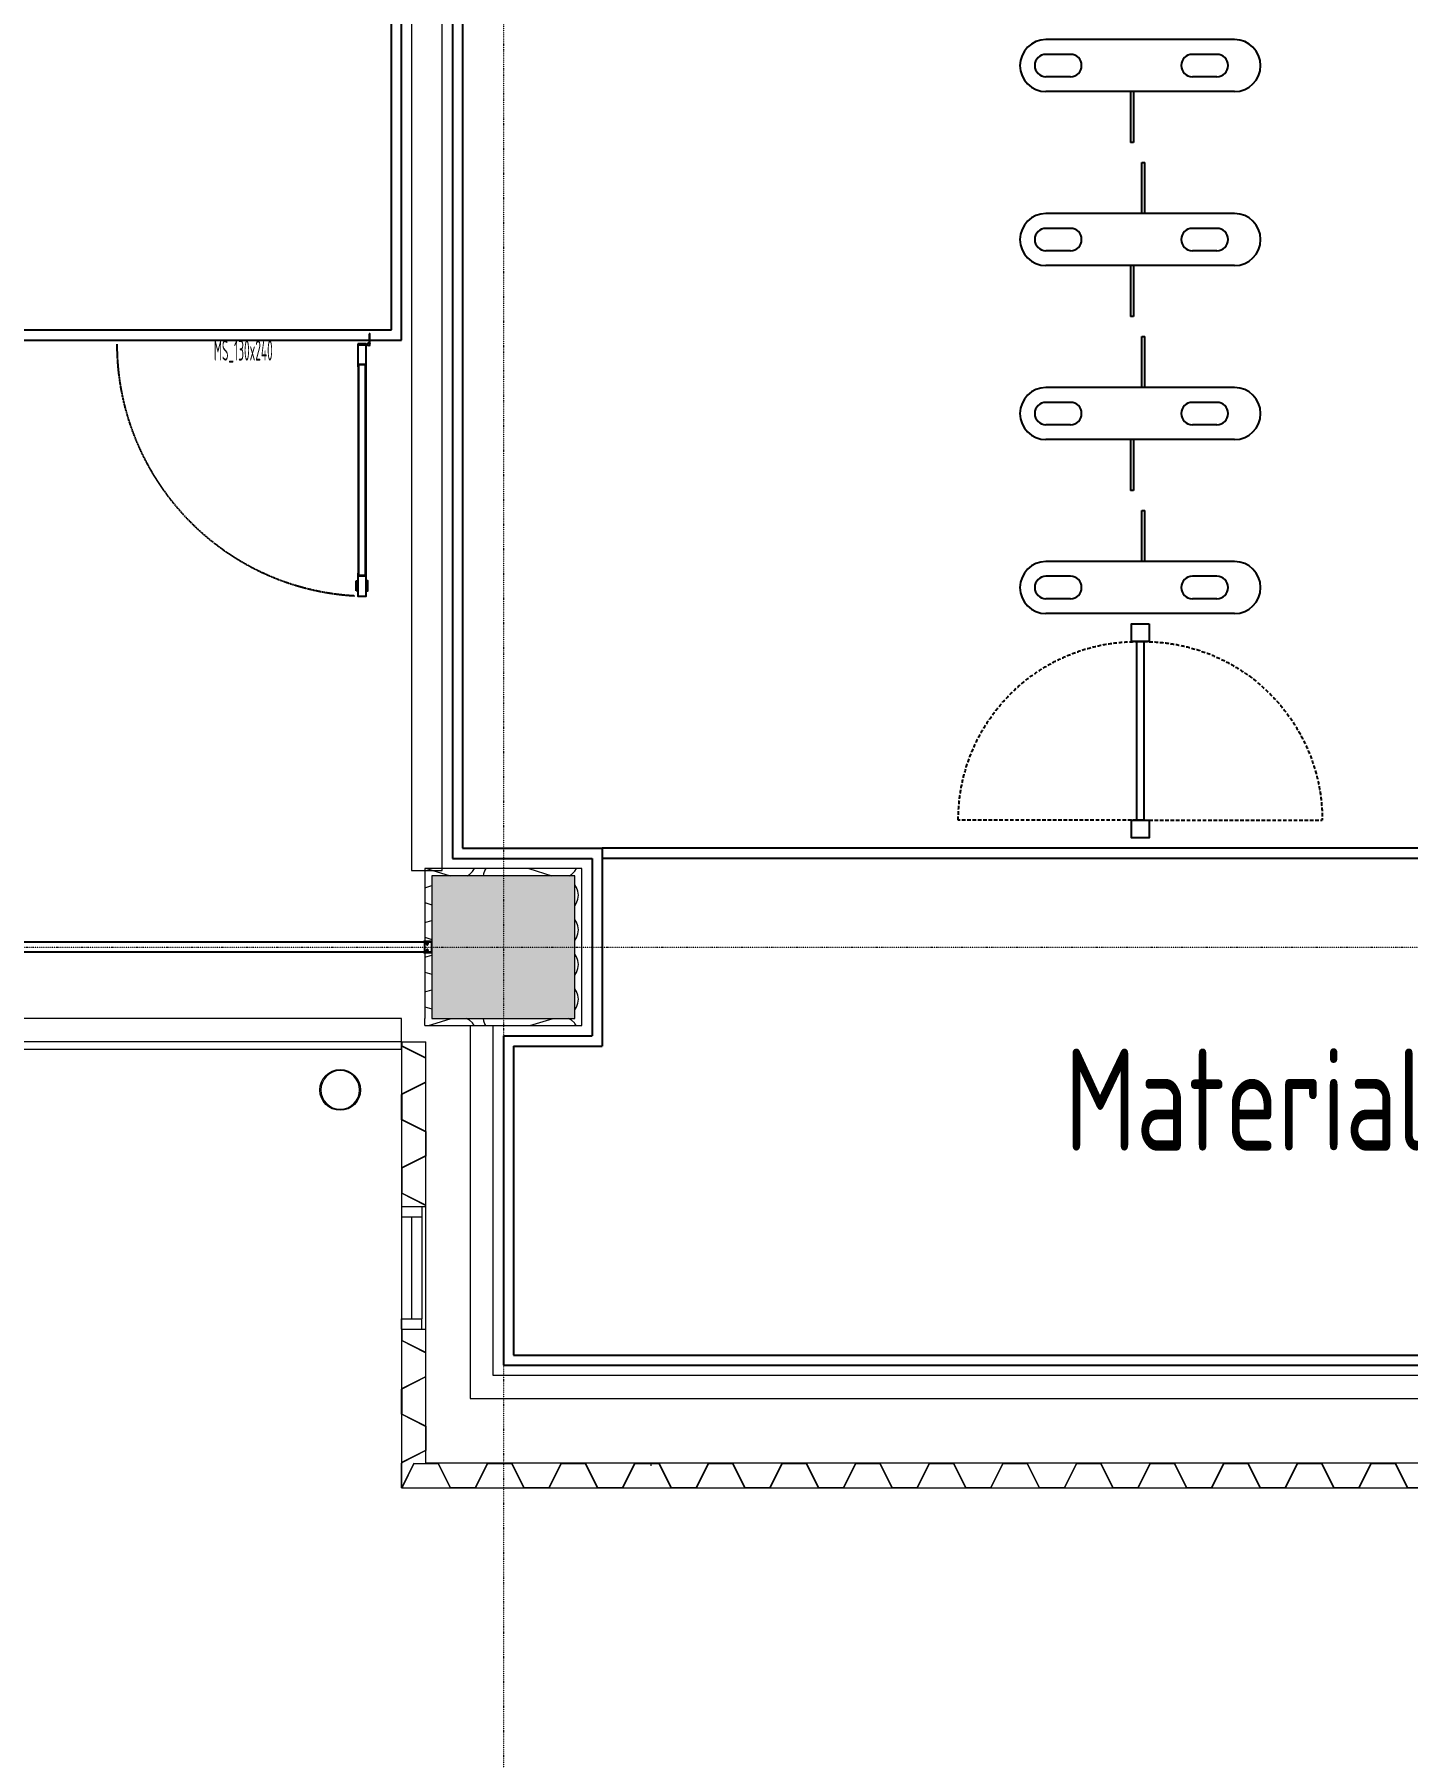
# Model space of a CAD drawing. Extents: x -32000 to 290600, y -29000 to 131250.
# Drawn here: x 241301 to 248034, y -3973 to 4474 of the extents above; entities that cross this region are included whole.
import ezdxf
from ezdxf.enums import TextEntityAlignment as Align

# ---------------------------------------------------------------- set-up
doc = ezdxf.new("R2010")
doc.units = 0
doc.header["$LTSCALE"] = 10
for name, pattern in [('H12PL3$0$JJP_三點線', [0.9, 0.3, -0.15, 0, -0.15, 0, -0.15, 0, -0.15]), ('H12PL3$0$JJP_虛線(退縮線、投影線、地下室範圍、非屬本工程、圖面分區)', [0.45, 0.3, -0.15]), ('XFDP30$0$18P3-XFDPB1-TG$0$14P5-XFDP10-TG$0$HIDDEN', [0.3, 0.2, -0.1]), ('XFDP30$0$HIDDEN', [0.3, 0.2, -0.1]), ('XFM7P30ICA$0$H12PL3$0$JJP_三點線', [0.9, 0.3, -0.15, 0, -0.15, 0, -0.15, 0, -0.15]), ('XFM7P30ICA$0$H12PL3$0$JJP_虛線(退縮線、投影線、地下室範圍、非屬本工程、圖面分區)', [0.45, 0.3, -0.15]), ('XFM7P30ICA$0$XFDP30$0$18P3-XFDPB1-TG$0$14P5-XFDP10-TG$0$HIDDEN', [0.3, 0.2, -0.1]), ('XFM7P30ICA$0$XFDP30$0$HIDDEN', [0.3, 0.2, -0.1])]:
    doc.linetypes.add(name, pattern=pattern)
for name, color, linetype in [('H12PL3$0$A-OBJE-MEP', 252, 'Continuous'), ('H12PL3$0$A-WALL-EX', 252, 'Continuous'), ('H12PL3$0$A-WALL-IN', 252, 'Continuous'), ('H12PL3$0$S-COL', 252, 'Continuous'), ('H12PL3$0$S-GRID', 252, 'Continuous'), ('H12PL3$0$Window', 252, 'Continuous'), ('XFDP30$0$A-CR-TXT', 2, 'Continuous'), ('XFDP30$0$A-Door (8K)', 2, 'Continuous'), ('XFDP30$0$A-EQ (50K)', 2, 'Continuous'), ('XFDP30$0$A-Partition-Col (50K)', 1, 'Continuous'), ('XFDP30$0$A-W-P1S (50K)', 2, 'Continuous'), ('XFDP30$0$A-W-P1S (8K)', 2, 'Continuous'), ('XFDP30$0$A-W-P2D (50K)', 2, 'Continuous'), ('XFDP30$0$A-W-R1 (Rockwool) (50K)', 2, 'Continuous'), ('XFM7P30ICA$0$H12PL3$0$A-OBJE-MEP', 252, 'Continuous'), ('XFM7P30ICA$0$H12PL3$0$A-WALL-EX', 252, 'Continuous'), ('XFM7P30ICA$0$H12PL3$0$A-WALL-IN', 252, 'Continuous'), ('XFM7P30ICA$0$H12PL3$0$Hattch', 252, 'Continuous'), ('XFM7P30ICA$0$H12PL3$0$S-COL', 252, 'Continuous'), ('XFM7P30ICA$0$H12PL3$0$S-GRID', 252, 'Continuous'), ('XFM7P30ICA$0$H12PL3$0$Window', 252, 'Continuous'), ('XFM7P30ICA$0$XFDP30$0$A-CR-TXT', 2, 'Continuous'), ('XFM7P30ICA$0$XFDP30$0$A-EQ', 2, 'Continuous'), ('XFM7P30ICA$0$XFDP30$0$A-Partition-Col (50K)', 1, 'Continuous'), ('XFM7P30ICA$0$XFDP30$0$A-W-P1S (50K)', 2, 'Continuous'), ('XFM7P30ICA$0$XFDP30$0$A-W-P1S (8K)', 2, 'Continuous'), ('XFM7P30ICA$0$XFDP30$0$A-W-P2D (50K)', 2, 'Continuous'), ('XFM7P30ICA$0$XFDP30$0$A-W-R1 (Rockwool) (50K)', 2, 'Continuous')]:
    doc.layers.add(name, color=color, linetype=linetype)
doc.styles.add('XFDP30$0$AA-TXT', font='isocp.shx', dxfattribs={"width": 0.8, "bigfont": 'china.shx'})
doc.styles.add('XFM7P30ICA$0$XFDP30$0$AA-TXT', font='isocp.shx', dxfattribs={"width": 0.8, "bigfont": 'china.shx'})

# ---------------------------------------------------------------- blocks, each defined once
blk = doc.blocks.new('XFDP30$0$A$C189771DD')
at = {"linetype": 'XFDP30$0$18P3-XFDPB1-TG$0$14P5-XFDP10-TG$0$HIDDEN'}
for p, q in [((110, 104), (110, 204)), ((110, 100), (110, 0))]:
    blk.add_line(p, q, dxfattribs=at)
for points in [[(0, 97), (10, 97), (10, 107), (0, 107)], [(110, 97), (120, 97), (120, 107), (110, 107)], [(10, 104), (10, 100), (110, 100), (110, 104)]]:
    blk.add_lwpolyline(points, close=True)
for centre, start, end in [((110, 104), 89.99838, 180.00162), ((110, 100), 179.99838, 270.00162)]:
    blk.add_arc(centre, 100, start, end, dxfattribs=at)
blk = doc.blocks.new('XFDP30$0$TP1-50-Partition_Col-side')
blk.add_lwpolyline([(-2.53, -4), (-2.53, -3.88), (-2.58, -3.88), (-2.53, -3), (-2.53, -0.3), (-2.38, -0.15), (-0.65, -0.15), (-0.5, -0.25), (-0.05, -0.25), (0, -0.22), (0.05, -0.25), (0.5, -0.25), (0.65, -0.15), (2.37, -0.15), (2.52, -0.3), (2.52, -3), (2.57, -3.88), (2.52, -3.88), (2.52, -4), (2.67, -4), (2.67, 0), (-2.68, 0), (-2.68, -4)], close=True)
for points in [[(-1.6, -2.06), (-2.32, -2.06, 0.414213), (-2.44, -2.18), (-2.44, -3.64), (-2.5, -3.64), (-2.5, -2.18, -0.414213), (-2.32, -2), (-1.6, -2), (-1.6, -2.06)], [(1.6, -2.06), (2.32, -2.06, -0.414213), (2.44, -2.18), (2.44, -3.64), (2.5, -3.64), (2.5, -2.18, 0.414213), (2.32, -2), (1.6, -2), (1.6, -2.06)]]:
    blk.add_lwpolyline(points, format="xyb")
blk.add_lwpolyline([(2.24, -3.56), (-2.24, -3.56, -0.414214), (-2.31, -3.49), (-2.31, -2.59, -0.414214), (-2.24, -2.52), (-1.28, -2.52, 0.414214), (-1.1, -2.34), (-1.1, -2.24, 0.414214), (-1.28, -2.06), (-1.89, -2.06), (-1.89, -2.14), (-1.28, -2.14, -0.414214), (-1.18, -2.24), (-1.18, -2.34, -0.414214), (-1.28, -2.44), (-2.24, -2.44, 0.414214), (-2.39, -2.59), (-2.39, -3.49, 0.414214), (-2.24, -3.64), (2.24, -3.64, 0.414214), (2.39, -3.49), (2.39, -2.59, 0.414214), (2.24, -2.44), (1.28, -2.44, -0.414214), (1.18, -2.34), (1.18, -2.24, -0.414214), (1.28, -2.14), (1.89, -2.14), (1.89, -2.06), (1.28, -2.06, 0.414214), (1.1, -2.24), (1.1, -2.34, 0.414214), (1.28, -2.52), (2.24, -2.52, -0.414214), (2.31, -2.59), (2.31, -3.49, -0.414214)], format="xyb", close=True)
blk = doc.blocks.new('XFDP30$0$GAD2205')
blk.add_lwpolyline([(0, 0.9), (-0.3, 1.2), (-18.1, 1.2, -0.414214), (-18.4, 1.5), (-18.4, 3.1, -0.414214), (-18.1, 3.4), (-13.7, 3.4, 0.414214), (-13.4, 3.7), (-13.4, 4.1, 0.414214), (-13.7, 4.4), (-18.1, 4.4, -0.414214), (-18.4, 4.7), (-18.4, 11.8, -0.414214), (-18.2, 12), (-18.2, 12, 0.414214), (-18, 12.2), (-18, 13.7, 0.72636), (-18.5, 13.9), (-19.3, 12.8, 0.158507), (-19.4, 12.6), (-19.4, 0.3, 0.414214), (-19.1, 0), (19.1, 0, 0.414214), (19.4, 0.3), (19.4, 12.6, 0.158507), (19.3, 12.8), (18.5, 13.9, 0.72636), (18, 13.7), (18, 12.2, 0.414214), (18.2, 12, -0.414214), (18.4, 11.8), (18.4, 4.7, -0.414214), (18.1, 4.4), (13.7, 4.4, 0.414214), (13.4, 4.1), (13.4, 3.7, 0.414214), (13.7, 3.4), (18.1, 3.4, -0.414214), (18.4, 3.1), (18.4, 1.5, -0.414214), (18.1, 1.2), (0.3, 1.2)], format="xyb", close=True)
blk = doc.blocks.new('XFDP30$0$Door-S130a')
for p, q in [((8.79, 120.44), (8.79, 125.34)), ((8.79, 125.34), (9.59, 125.34)), ((9.59, 120.44), (8.79, 120.44)), ((9.59, 125.34), (9.59, 120.44))]:
    blk.add_line(p, q)
at = {"ltscale": 5}
for points in [[(8.79, 117.84), (8.79, 127.94), (4.79, 127.94), (4.79, 117.84)], [(5.05, 117.5), (5.05, 14.78), (4.99, 14.78), (4.99, 117.5)], [(8.59, 14.78), (8.53, 14.78), (8.53, 117.5), (8.59, 117.5)], [(8.79, 4.34), (8.79, 14.44), (4.79, 14.44), (4.79, 4.34)]]:
    blk.add_lwpolyline(points, close=True, dxfattribs=at)
blk.add_lwpolyline([(4.79, 120.44), (4.79, 125.34), (3.99, 125.34), (3.99, 120.44)], close=True)
blk.add_lwpolyline([(4.85, 117.91), (4.85, 116.68, 0.158507), (4.85, 116.66), (4.93, 116.55, 0.72636), (4.99, 116.57), (4.99, 116.72, 0.414214), (4.97, 116.74, -0.414214), (4.95, 116.76), (4.95, 117.47, -0.414214), (4.98, 117.5), (5.42, 117.5, 0.414214), (5.45, 117.53), (5.45, 117.57, 0.414214), (5.42, 117.6), (4.98, 117.6, -0.414214), (4.95, 117.63), (4.95, 117.79, -0.414214), (4.98, 117.82), (6.76, 117.82), (6.79, 117.85), (6.82, 117.82), (8.6, 117.82, -0.414214), (8.63, 117.79), (8.63, 117.63, -0.414214), (8.6, 117.6), (8.16, 117.6, 0.414214), (8.13, 117.57), (8.13, 117.53, 0.414214), (8.16, 117.5), (8.6, 117.5, -0.414214), (8.63, 117.47), (8.63, 116.76, -0.414214), (8.61, 116.74), (8.61, 116.74, 0.414214), (8.59, 116.72), (8.59, 116.57, 0.72636), (8.64, 116.55), (8.72, 116.66, 0.158507), (8.73, 116.68), (8.73, 117.91, 0.414214), (8.7, 117.94), (4.88, 117.94, 0.414214)], format="xyb", close=True, dxfattribs=at)
at = {"ltscale": 500}
for points in [[(3.25, -0.65), (3.25, 3.85), (3, 3.85), (3, -0.65)], [(8.49, 4.84), (3.99, 4.84), (3.99, 4.59), (8.49, 4.59)]]:
    blk.add_lwpolyline(points, close=True, dxfattribs=at)
at = {"linetype": 'XFDP30$0$HIDDEN', "ltscale": 0.1}
blk.add_arc((3.45, 4.39), 123.55, 0, 86.75942, dxfattribs=at)
at = {"ltscale": 500, "extrusion": (0, 0, -1)}
blk.add_ellipse((3.45, 4.39), major_axis=(-0.495, 0.495), ratio=1, start_param=5.497787, end_param=11.780972, dxfattribs=at)
at = {"ltscale": 5, "xscale": 0.1000000000058208, "yscale": 0.1000000000058208, "zscale": 0.1000000000058208}
blk.add_blockref('XFDP30$0$GAD2205', (6.79, 14.34), dxfattribs=at)
at = {"color": 9, "style": 'XFDP30$0$AA-TXT', "width": 0.45}
blk.add_attdef('130X240', text='', height=10, dxfattribs=at).set_placement((65, 10), align=Align.MIDDLE_CENTER)
blk = doc.blocks.new('XFDP30')
at = {"layer": 'XFDP30$0$A-EQ (50K)'}
for p, q in [((247185.8, 4448.6), (246260.8, 4448.6)), ((246380.8, 4376.1), (246260.8, 4376.1)), ((247098.6, 4376.1), (246978.6, 4376.1)), ((246380.8, 4266.1), (246260.8, 4266.1)), ((247098.6, 4266.1), (246978.6, 4266.1)), ((247185.8, 4193.6), (246260.8, 4193.6)), ((246675.8, 4193.6), (246675.8, 3943.6)), ((246690.8, 4193.6), (246690.8, 3943.6)), ((246690.8, 3943.6), (246675.8, 3943.6)), ((246730.8, 3595.8), (246730.8, 3845.8)), ((246730.8, 3845.8), (246745.8, 3845.8)), ((246745.8, 3595.8), (246745.8, 3845.8)), ((247185.8, 3595.8), (246260.8, 3595.8)), ((246380.8, 3523.3), (246260.8, 3523.3)), ((247098.6, 3523.3), (246978.6, 3523.3)), ((246380.8, 3413.3), (246260.8, 3413.3)), ((247098.6, 3413.3), (246978.6, 3413.3)), ((247185.8, 3340.8), (246260.8, 3340.8)), ((246675.8, 3340.8), (246675.8, 3090.8)), ((246690.8, 3340.8), (246690.8, 3090.8)), ((246690.8, 3090.8), (246675.8, 3090.8)), ((246730.8, 2742.9), (246730.8, 2992.9)), ((246730.8, 2992.9), (246745.8, 2992.9)), ((246745.8, 2742.9), (246745.8, 2992.9)), ((247185.8, 2742.9), (246260.8, 2742.9)), ((246380.8, 2670.4), (246260.8, 2670.4)), ((247098.6, 2670.4), (246978.6, 2670.4)), ((246380.8, 2560.4), (246260.8, 2560.4)), ((247098.6, 2560.4), (246978.6, 2560.4)), ((247185.8, 2487.9), (246260.8, 2487.9)), ((246675.8, 2487.9), (246675.8, 2237.9)), ((246690.8, 2487.9), (246690.8, 2237.9)), ((246690.8, 2237.9), (246675.8, 2237.9)), ((246730.8, 1890), (246730.8, 2140)), ((246730.8, 2140), (246745.8, 2140)), ((246745.8, 1890), (246745.8, 2140)), ((247185.8, 1890), (246260.8, 1890)), ((246380.8, 1817.5), (246260.8, 1817.5)), ((247098.6, 1817.5), (246978.6, 1817.5)), ((246380.8, 1707.5), (246260.8, 1707.5)), ((247098.6, 1707.5), (246978.6, 1707.5)), ((247185.8, 1635), (246260.8, 1635))]:
    blk.add_line(p, q, dxfattribs=at)
for centre, radius, start, end in [((246260.8, 4321.1), 127.5, 90, 270), ((247185.8, 4321.1), 127.5, 270, 90), ((246260.8, 4321.1), 55, 90, 270), ((246380.8, 4321.1), 55, 270, 90), ((246978.6, 4321.1), 55, 90, 270), ((247098.6, 4321.1), 55, 270, 90), ((246260.8, 3468.3), 127.5, 90, 270), ((247185.8, 3468.3), 127.5, 270, 90), ((246260.8, 3468.3), 55, 90, 270), ((246380.8, 3468.3), 55, 270, 90), ((246978.6, 3468.3), 55, 90, 270), ((247098.6, 3468.3), 55, 270, 90), ((246260.8, 2615.4), 127.5, 90, 270), ((247185.8, 2615.4), 127.5, 270, 90), ((246260.8, 2615.4), 55, 90, 270), ((246380.8, 2615.4), 55, 270, 90), ((246978.6, 2615.4), 55, 90, 270), ((247098.6, 2615.4), 55, 270, 90), ((246260.8, 1762.5), 127.5, 90, 270), ((247185.8, 1762.5), 127.5, 270, 90), ((246260.8, 1762.5), 55, 90, 270), ((246380.8, 1762.5), 55, 270, 90), ((246978.6, 1762.5), 55, 90, 270), ((247098.6, 1762.5), 55, 270, 90)]:
    blk.add_arc(centre, radius, start, end, dxfattribs=at)
at = {"layer": 'XFDP30$0$A-W-P1S (50K)'}
for p, q in [((243350, 10425), (243350, 435)), ((243400, 10425), (243400, 485)), ((243350, 435), (244035, 435)), ((243400, 485), (244085, 485)), ((244035, 435), (244035, -435)), ((244085, 485), (244085, -485)), ((243600, -435), (244035, -435)), ((243600, -435), (243600, -2050)), ((243650, -485), (244085, -485)), ((243650, -485), (243650, -2000)), ((243650, -2000), (259175, -2000)), ((243600, -2050), (259225, -2050))]:
    blk.add_line(p, q, dxfattribs=at)
at = {"layer": 'XFDP30$0$A-W-P1S (8K)'}
for p, q in [((243051, 3025), (243051, 11855)), ((243101, 2975, 0), (243101, 11855)), ((216600, 3025, 0), (243051, 3025, 0)), ((216600, 2975, 0), (243101, 2975, 0))]:
    blk.add_line(p, q, dxfattribs=at)
at = {"layer": 'XFDP30$0$A-W-P2D (50K)'}
for p, q in [((249575, 485), (244085, 485)), ((249575, 435), (244085, 435))]:
    blk.add_line(p, q, dxfattribs=at)
at = {"layer": 'XFDP30$0$A-W-R1 (Rockwool) (50K)'}
for p, q in [((243250, 25, 0), (235550, 25, 0)), ((243250, -25, 0), (235550, -25, 0))]:
    blk.add_line(p, q, dxfattribs=at)
at = {"layer": 'XFDP30$0$A-Door (8K)'}
ref = blk.add_blockref('XFDP30$0$Door-S130a', (242975, 3000, 0), dxfattribs=dict(at, xscale=10, yscale=10, zscale=10, rotation=180))
ref.add_attrib('130X240', 'MS_130x240', dxfattribs={"layer": '0', "color": 9, "height": 100, "style": 'XFDP30$0$AA-TXT', "width": 0.45}).set_placement((242325, 2925, 0), align=Align.MIDDLE_CENTER)
at = {"layer": 'XFDP30$0$A-EQ (50K)', "linetype": 'XFDP30$0$HIDDEN', "ltscale": 0.1, "xscale": -8.750000000000004, "yscale": 8.750000000000004, "zscale": 8.75, "rotation": 90}
blk.add_blockref('XFDP30$0$A$C189771DD', (247615.8, 1585), dxfattribs=at)
at = {"layer": 'XFDP30$0$A-Partition-Col (50K)', "xscale": 10, "yscale": 10, "zscale": 10, "rotation": 270}
blk.add_blockref('XFDP30$0$TP1-50-Partition_Col-side', (243250, 0), dxfattribs=at)
at = {"layer": 'XFDP30$0$A-CR-TXT', "style": 'XFDP30$0$AA-TXT', "width": 0.8}
blk.add_text('Material Storage Room', height=500, dxfattribs=at).set_placement((248902.5, -822.1), align=Align.MIDDLE)
blk = doc.blocks.new('H12PL3')
at = {"layer": 'H12PL3$0$A-OBJE-MEP', "lineweight": 0, "flags": 128}
blk.add_lwpolyline([(242895, -700, 1), (242705, -700, 1)], format="xyb", close=True, dxfattribs=at)
at = {"layer": 'H12PL3$0$A-OBJE-MEP', "lineweight": 0}
blk.add_circle((242800, -700), 100, dxfattribs=at)
at = {"layer": 'H12PL3$0$A-WALL-EX', "lineweight": 0}
for p, q in [((243100, -465), (185050, -465)), ((243100, -1272), (243220, -1272)), ((243100, -1872), (243220, -1872))]:
    blk.add_line(p, q, dxfattribs=at)
at = {"layer": 'H12PL3$0$A-WALL-EX', "linetype": 'H12PL3$0$JJP_虛線(退縮線、投影線、地下室範圍、非屬本工程、圖面分區)', "lineweight": 0}
for p, q in [((243100, -465), (243100, -2530)), ((243100, -2530), (243100, -2650)), ((243100, -2650), (243220, -2650)), ((243220, -2650), (263780, -2650))]:
    blk.add_line(p, q, dxfattribs=at)
at = {"layer": 'H12PL3$0$A-WALL-EX', "lineweight": 0, "flags": 128}
for points in [[(243100, -350), (185050, -350)], [(243100, -465), (243100, -350)], [(185050, -500), (243100, -500)], [(185050, -500), (243100, -500)], [(185050, -500), (243100, -500)], [(185050, -500), (243100, -500)], [(185050, -500), (243100, -500)], [(185050, -500), (243100, -500)], [(243100, -500), (243100, -465)], [(243100, -465), (243220, -465)], [(243100, -465), (243100, -1272)], [(243220, -1272), (243220, -465)], [(243100, -1872), (243100, -2530)], [(243220, -2530), (243220, -1872)], [(243100, -2650), (243100, -2530)], [(263780, -2530), (243220, -2530)], [(243100, -2650), (263780, -2650)]]:
    blk.add_lwpolyline(points, dxfattribs=at)
at = {"layer": 'H12PL3$0$A-WALL-EX', "linetype": 'H12PL3$0$JJP_虛線(退縮線、投影線、地下室範圍、非屬本工程、圖面分區)', "lineweight": 0, "flags": 128}
for points in [[(243099.97, -465), (243100, -465)], [(243099.97, -465), (243099.97, -2650)], [(243100, -465), (243220, -465)], [(243100, -465), (243220, -465)], [(243100, -465), (243100, -2530)], [(243220, -2530), (243220, -465)], [(243220, -2530), (243220, -465)], [(243100, -2650), (243100, -2530)], [(263780, -2530), (243220, -2530)], [(263780, -2530), (243220, -2530)], [(243099.97, -2650.03), (243099.97, -2650)], [(243099.97, -2650.03), (263900, -2650.03)], [(243100, -2650), (263780, -2650)]]:
    blk.add_lwpolyline(points, dxfattribs=at)
at = {"layer": 'H12PL3$0$A-WALL-IN', "lineweight": 0}
for p, q in [((244325, -2530), (244212, -2530)), ((244325, -2542.33), (244325, -2530)), ((247488, -2530), (247375, -2530)), ((244212, -2650), (244325, -2650)), ((247375, -2650), (247488, -2650))]:
    blk.add_line(p, q, dxfattribs=at)
at = {"layer": 'H12PL3$0$A-WALL-IN', "lineweight": 0, "flags": 128}
for points in [[(243150, 10144), (243150, 375)], [(243300, 375), (243300, 10144)], [(243150, 375), (243300, 375)], [(243215, 385), (243215, 350)], [(243950, 385), (243215, 385)], [(243215, 350), (243215, -350)], [(243985, 385), (243950, 385)], [(243985, -350), (243985, 385)], [(243215, -385), (243215, -350)], [(243215, -385), (243985, -385)], [(243437.5, -385), (243437.5, -2212.5)], [(243437.5, -385), (243550, -385)], [(243550, -2100), (243550, -385)], [(243985, -385), (243985, -350)], [(263350, -2100), (243550, -2100)], [(243437.5, -2212.5), (243550, -2212.5)], [(243550, -2212.5), (263462.5, -2212.5)]]:
    blk.add_lwpolyline(points, dxfattribs=at)
at = {"layer": 'H12PL3$0$S-COL', "lineweight": 0, "flags": 128}
blk.add_lwpolyline([(243250, -350), (243950, -350), (243950, 350), (243250, 350)], close=True, dxfattribs=at)
at = {"layer": 'H12PL3$0$S-GRID', "linetype": 'H12PL3$0$JJP_三點線', "lineweight": 0}
for p, q in [((243600, 128250), (243600, -28000)), ((-29000, 0), (289600, 0))]:
    blk.add_line(p, q, dxfattribs=at)
at = {"layer": 'H12PL3$0$Window', "lineweight": 0}
for p, q in [((243100, -1272), (243200, -1272)), ((243100, -1272), (243100, -1322)), ((243100, -1322), (243100, -1822)), ((243100, -1322), (243200, -1322)), ((243200, -1272), (243200, -1322)), ((243200, -1322), (243200, -1822)), ((243100, -1822), (243200, -1822)), ((243100, -1872), (243100, -1822)), ((243200, -1872), (243200, -1822)), ((243100, -1872), (243200, -1872))]:
    blk.add_line(p, q, dxfattribs=at)
at = {"layer": 'H12PL3$0$Window', "linetype": 'H12PL3$0$JJP_虛線(退縮線、投影線、地下室範圍、非屬本工程、圖面分區)', "lineweight": 0}
blk.add_line((243150, -1322), (243150, -1822), dxfattribs=at)
blk.add_blockref('XFDP30', (0, 0))
blk = doc.blocks.new('XFM7P30ICA$0$XFDP30$0$A$C189771DD')
at = {"linetype": 'XFM7P30ICA$0$XFDP30$0$18P3-XFDPB1-TG$0$14P5-XFDP10-TG$0$HIDDEN'}
for p, q in [((110, 104), (110, 204)), ((110, 100), (110, 0))]:
    blk.add_line(p, q, dxfattribs=at)
for points in [[(0, 97), (10, 97), (10, 107), (0, 107)], [(110, 97), (120, 97), (120, 107), (110, 107)], [(10, 104), (10, 100), (110, 100), (110, 104)]]:
    blk.add_lwpolyline(points, close=True)
for centre, start, end in [((110, 104), 89.99838, 180.00162), ((110, 100), 179.99838, 270.00162)]:
    blk.add_arc(centre, 100, start, end, dxfattribs=at)
blk = doc.blocks.new('XFM7P30ICA$0$XFDP30$0$TP1-50-Partition_Col-side')
blk.add_lwpolyline([(-2.53, -4), (-2.53, -3.88), (-2.58, -3.88), (-2.53, -3), (-2.53, -0.3), (-2.38, -0.15), (-0.65, -0.15), (-0.5, -0.25), (-0.05, -0.25), (0, -0.22), (0.05, -0.25), (0.5, -0.25), (0.65, -0.15), (2.37, -0.15), (2.52, -0.3), (2.52, -3), (2.57, -3.88), (2.52, -3.88), (2.52, -4), (2.67, -4), (2.67, 0), (-2.68, 0), (-2.68, -4)], close=True)
for points in [[(-1.6, -2.06), (-2.32, -2.06, 0.414213), (-2.44, -2.18), (-2.44, -3.64), (-2.5, -3.64), (-2.5, -2.18, -0.414213), (-2.32, -2), (-1.6, -2), (-1.6, -2.06)], [(1.6, -2.06), (2.32, -2.06, -0.414213), (2.44, -2.18), (2.44, -3.64), (2.5, -3.64), (2.5, -2.18, 0.414213), (2.32, -2), (1.6, -2), (1.6, -2.06)]]:
    blk.add_lwpolyline(points, format="xyb")
blk.add_lwpolyline([(2.24, -3.56), (-2.24, -3.56, -0.414214), (-2.31, -3.49), (-2.31, -2.59, -0.414214), (-2.24, -2.52), (-1.28, -2.52, 0.414214), (-1.1, -2.34), (-1.1, -2.24, 0.414214), (-1.28, -2.06), (-1.89, -2.06), (-1.89, -2.14), (-1.28, -2.14, -0.414214), (-1.18, -2.24), (-1.18, -2.34, -0.414214), (-1.28, -2.44), (-2.24, -2.44, 0.414214), (-2.39, -2.59), (-2.39, -3.49, 0.414214), (-2.24, -3.64), (2.24, -3.64, 0.414214), (2.39, -3.49), (2.39, -2.59, 0.414214), (2.24, -2.44), (1.28, -2.44, -0.414214), (1.18, -2.34), (1.18, -2.24, -0.414214), (1.28, -2.14), (1.89, -2.14), (1.89, -2.06), (1.28, -2.06, 0.414214), (1.1, -2.24), (1.1, -2.34, 0.414214), (1.28, -2.52), (2.24, -2.52, -0.414214), (2.31, -2.59), (2.31, -3.49, -0.414214)], format="xyb", close=True)
blk = doc.blocks.new('XFM7P30ICA$0$XFDP30')
at = {"layer": 'XFM7P30ICA$0$XFDP30$0$A-EQ'}
for p, q in [((247185.8, 4448.6), (246260.8, 4448.6)), ((246380.8, 4376.1), (246260.8, 4376.1)), ((247098.6, 4376.1), (246978.6, 4376.1)), ((246380.8, 4266.1), (246260.8, 4266.1)), ((247098.6, 4266.1), (246978.6, 4266.1)), ((247185.8, 4193.6), (246260.8, 4193.6)), ((246675.8, 4193.6), (246675.8, 3943.6)), ((246690.8, 4193.6), (246690.8, 3943.6)), ((246690.8, 3943.6), (246675.8, 3943.6)), ((246730.8, 3595.8), (246730.8, 3845.8)), ((246730.8, 3845.8), (246745.8, 3845.8)), ((246745.8, 3595.8), (246745.8, 3845.8)), ((247185.8, 3595.8), (246260.8, 3595.8)), ((246380.8, 3523.3), (246260.8, 3523.3)), ((247098.6, 3523.3), (246978.6, 3523.3)), ((246380.8, 3413.3), (246260.8, 3413.3)), ((247098.6, 3413.3), (246978.6, 3413.3)), ((247185.8, 3340.8), (246260.8, 3340.8)), ((246675.8, 3340.8), (246675.8, 3090.8)), ((246690.8, 3340.8), (246690.8, 3090.8)), ((246690.8, 3090.8), (246675.8, 3090.8)), ((246730.8, 2742.9), (246730.8, 2992.9)), ((246730.8, 2992.9), (246745.8, 2992.9)), ((246745.8, 2742.9), (246745.8, 2992.9)), ((247185.8, 2742.9), (246260.8, 2742.9)), ((246380.8, 2670.4), (246260.8, 2670.4)), ((247098.6, 2670.4), (246978.6, 2670.4)), ((246380.8, 2560.4), (246260.8, 2560.4)), ((247098.6, 2560.4), (246978.6, 2560.4)), ((247185.8, 2487.9), (246260.8, 2487.9)), ((246675.8, 2487.9), (246675.8, 2237.9)), ((246690.8, 2487.9), (246690.8, 2237.9)), ((246690.8, 2237.9), (246675.8, 2237.9)), ((246730.8, 1890), (246730.8, 2140)), ((246730.8, 2140), (246745.8, 2140)), ((246745.8, 1890), (246745.8, 2140)), ((247185.8, 1890), (246260.8, 1890)), ((246380.8, 1817.5), (246260.8, 1817.5)), ((247098.6, 1817.5), (246978.6, 1817.5)), ((246380.8, 1707.5), (246260.8, 1707.5)), ((247098.6, 1707.5), (246978.6, 1707.5)), ((247185.8, 1635), (246260.8, 1635))]:
    blk.add_line(p, q, dxfattribs=at)
for centre, radius, start, end in [((246260.8, 4321.1), 127.5, 90, 270), ((247185.8, 4321.1), 127.5, 270, 90), ((246260.8, 4321.1), 55, 90, 270), ((246380.8, 4321.1), 55, 270, 90), ((246978.6, 4321.1), 55, 90, 270), ((247098.6, 4321.1), 55, 270, 90), ((246260.8, 3468.3), 127.5, 90, 270), ((247185.8, 3468.3), 127.5, 270, 90), ((246260.8, 3468.3), 55, 90, 270), ((246380.8, 3468.3), 55, 270, 90), ((246978.6, 3468.3), 55, 90, 270), ((247098.6, 3468.3), 55, 270, 90), ((246260.8, 2615.4), 127.5, 90, 270), ((247185.8, 2615.4), 127.5, 270, 90), ((246260.8, 2615.4), 55, 90, 270), ((246380.8, 2615.4), 55, 270, 90), ((246978.6, 2615.4), 55, 90, 270), ((247098.6, 2615.4), 55, 270, 90), ((246260.8, 1762.5), 127.5, 90, 270), ((247185.8, 1762.5), 127.5, 270, 90), ((246260.8, 1762.5), 55, 90, 270), ((246380.8, 1762.5), 55, 270, 90), ((246978.6, 1762.5), 55, 90, 270), ((247098.6, 1762.5), 55, 270, 90)]:
    blk.add_arc(centre, radius, start, end, dxfattribs=at)
at = {"layer": 'XFM7P30ICA$0$XFDP30$0$A-W-P1S (50K)'}
for p, q in [((243350, 11855), (243350, 435)), ((243400, 11855), (243400, 485)), ((243350, 435), (244035, 435)), ((243400, 485), (244085, 485)), ((244035, 435), (244035, -435)), ((244085, 485), (244085, -485)), ((243600, -435), (244035, -435)), ((243600, -435), (243600, -2050)), ((243650, -485), (244085, -485)), ((243650, -485), (243650, -2000)), ((243650, -2000), (259175, -2000)), ((243600, -2050), (259225, -2050))]:
    blk.add_line(p, q, dxfattribs=at)
at = {"layer": 'XFM7P30ICA$0$XFDP30$0$A-W-P1S (8K)'}
for p, q in [((243051, 3025), (243051, 11855)), ((243101, 2975, 0), (243101, 11855)), ((216600, 3025, 0), (243051, 3025, 0)), ((216600, 2975, 0), (243101, 2975, 0))]:
    blk.add_line(p, q, dxfattribs=at)
at = {"layer": 'XFM7P30ICA$0$XFDP30$0$A-W-P2D (50K)'}
for p, q in [((249575, 485), (244085, 485)), ((249575, 435), (244085, 435))]:
    blk.add_line(p, q, dxfattribs=at)
at = {"layer": 'XFM7P30ICA$0$XFDP30$0$A-W-R1 (Rockwool) (50K)'}
for p, q in [((243250, 25, 0), (235550, 25, 0)), ((243250, -25, 0), (235550, -25, 0))]:
    blk.add_line(p, q, dxfattribs=at)
at = {"layer": 'XFM7P30ICA$0$XFDP30$0$A-EQ', "linetype": 'XFM7P30ICA$0$XFDP30$0$HIDDEN', "ltscale": 0.1, "xscale": -8.75, "yscale": 8.75, "zscale": 8.75, "rotation": 90}
blk.add_blockref('XFM7P30ICA$0$XFDP30$0$A$C189771DD', (247615.8, 1585), dxfattribs=at)
at = {"layer": 'XFM7P30ICA$0$XFDP30$0$A-Partition-Col (50K)', "xscale": 10, "yscale": 10, "zscale": 10, "rotation": 270}
blk.add_blockref('XFM7P30ICA$0$XFDP30$0$TP1-50-Partition_Col-side', (243250, 0, 0), dxfattribs=at)
at = {"layer": 'XFM7P30ICA$0$XFDP30$0$A-CR-TXT', "style": 'XFM7P30ICA$0$XFDP30$0$AA-TXT', "width": 0.8}
blk.add_text('Material Storage Room', height=500, dxfattribs=at).set_placement((248902.5, -822.1), align=Align.MIDDLE)
blk = doc.blocks.new('XFM7P30ICA$0$H12PL3')
at = {"layer": 'XFM7P30ICA$0$H12PL3$0$Hattch', "linetype": 'Continuous', "lineweight": 0}
blk.add_hatch(color=256, dxfattribs=at).paths.add_polyline_path([(243250, -350), (243950, -350), (243950, 350), (243250, 350)])
at = {"layer": 'XFM7P30ICA$0$H12PL3$0$A-OBJE-MEP', "lineweight": 0, "flags": 128}
blk.add_lwpolyline([(242895, -700, 1), (242705, -700, 1)], format="xyb", close=True, dxfattribs=at)
at = {"layer": 'XFM7P30ICA$0$H12PL3$0$A-OBJE-MEP', "lineweight": 0}
blk.add_circle((242800, -700), 100, dxfattribs=at)
at = {"layer": 'XFM7P30ICA$0$H12PL3$0$A-WALL-EX', "lineweight": 0}
for p, q in [((243100, -465), (185050, -465)), ((243100, -1272), (243220, -1272)), ((243100, -1872), (243220, -1872))]:
    blk.add_line(p, q, dxfattribs=at)
at = {"layer": 'XFM7P30ICA$0$H12PL3$0$A-WALL-EX', "linetype": 'XFM7P30ICA$0$H12PL3$0$JJP_虛線(退縮線、投影線、地下室範圍、非屬本工程、圖面分區)', "lineweight": 0}
for p, q in [((243100, -465), (243100, -2530)), ((243100, -2530), (243100, -2650)), ((243100, -2650), (243220, -2650)), ((243220, -2650), (263780, -2650))]:
    blk.add_line(p, q, dxfattribs=at)
at = {"layer": 'XFM7P30ICA$0$H12PL3$0$A-WALL-EX', "lineweight": 0, "flags": 128}
for points in [[(243100, -350), (185050, -350)], [(243100, -465), (243100, -350)], [(185050, -500), (243100, -500)], [(243100, -500), (243100, -465)], [(243100, -465), (243220, -465)], [(243100, -465), (243100, -1272)], [(243220, -1272), (243220, -465)], [(243100, -1872), (243100, -2530)], [(243220, -2530), (243220, -1872)], [(243100, -2650), (243100, -2530)], [(263780, -2530), (243220, -2530)], [(243100, -2650), (263780, -2650)]]:
    blk.add_lwpolyline(points, dxfattribs=at)
at = {"layer": 'XFM7P30ICA$0$H12PL3$0$A-WALL-EX', "linetype": 'XFM7P30ICA$0$H12PL3$0$JJP_虛線(退縮線、投影線、地下室範圍、非屬本工程、圖面分區)', "lineweight": 0, "flags": 128}
for points in [[(243099.97, -465), (243100, -465)], [(243099.97, -465), (243099.97, -2650)], [(243100, -465), (243220, -465)], [(243100, -465), (243220, -465)], [(243100, -465), (243100, -2530)], [(243220, -2530), (243220, -465)], [(243220, -2530), (243220, -465)], [(243100, -2650), (243100, -2530)], [(263780, -2530), (243220, -2530)], [(263780, -2530), (243220, -2530)], [(243099.97, -2650.03), (243099.97, -2650)], [(243099.97, -2650.03), (263900, -2650.03)], [(243100, -2650), (263780, -2650)]]:
    blk.add_lwpolyline(points, dxfattribs=at)
at = {"layer": 'XFM7P30ICA$0$H12PL3$0$A-WALL-IN', "lineweight": 0}
for p, q in [((244325, -2530), (244212, -2530)), ((244325, -2542.33), (244325, -2530)), ((247488, -2530), (247375, -2530)), ((244212, -2650), (244325, -2650)), ((247375, -2650), (247488, -2650))]:
    blk.add_line(p, q, dxfattribs=at)
at = {"layer": 'XFM7P30ICA$0$H12PL3$0$A-WALL-IN', "lineweight": 0, "flags": 128}
for points in [[(243150, 12575), (243150, 375)], [(243300, 375), (243300, 12575)], [(243150, 375), (243300, 375)], [(243215, 385), (243215, 350)], [(243950, 385), (243215, 385)], [(243215, 350), (243215, -350)], [(243985, 385), (243950, 385)], [(243985, -350), (243985, 385)], [(243215, -385), (243215, -350)], [(243215, -385), (243985, -385)], [(243437.5, -385), (243437.5, -2212.5)], [(243437.5, -385), (243550, -385)], [(243550, -2100), (243550, -385)], [(243985, -385), (243985, -350)], [(263350, -2100), (243550, -2100)], [(243437.5, -2212.5), (243550, -2212.5)], [(243550, -2212.5), (263462.5, -2212.5)]]:
    blk.add_lwpolyline(points, dxfattribs=at)
at = {"layer": 'XFM7P30ICA$0$H12PL3$0$Hattch', "lineweight": 0}
for p, q in [((243224.62, 385), (243250, 377.2)), ((243250, 377.2), (243338.56, 350)), ((243422.48, 350), (243433.82, 356.49)), ((243433.82, 356.49), (243448.15, 369.92)), ((243448.15, 369.92), (243458.11, 385)), ((243502.29, 359.5), (243501.17, 350)), ((243509.03, 377.94), (243502.29, 359.5)), ((243513.69, 385), (243509.03, 377.94)), ((243724.62, 385), (243838.56, 350)), ((243922.48, 350), (243933.82, 356.49)), ((243933.82, 356.49), (243948.15, 369.92)), ((243948.15, 369.92), (243950, 372.72)), ((243950, 372.72), (243958.11, 385)), ((243215, 290.52), (243250, 301.28)), ((243958.97, 292.18), (243950, 305.76)), ((243965.71, 273.74), (243958.97, 292.18)), ((243968, 254.24), (243965.71, 273.74)), ((243965.71, 234.74), (243968, 254.24)), ((243215, 217.96), (243250, 207.2)), ((243950, 202.72), (243958.97, 216.3)), ((243958.97, 216.3), (243965.71, 234.74)), ((243215, 120.52), (243250, 131.28)), ((243958.97, 122.18), (243950, 135.76)), ((243965.71, 103.74), (243958.97, 122.18)), ((243968, 84.24), (243965.71, 103.74)), ((243215, 47.96), (243250, 37.2)), ((243950, 32.72), (243958.97, 46.3)), ((243958.97, 46.3), (243965.71, 64.74)), ((243965.71, 64.74), (243968, 84.24)), ((243215, -49.48), (243250, -38.72)), ((243958.97, -47.82), (243950, -34.24)), ((243965.71, -66.26), (243958.97, -47.82)), ((243968, -85.76), (243965.71, -66.26)), ((243215, -122.04), (243250, -132.8)), ((243950, -137.28), (243958.97, -123.7)), ((243958.97, -123.7), (243965.71, -105.26)), ((243965.71, -105.26), (243968, -85.76)), ((243215, -219.48), (243250, -208.72)), ((243958.97, -217.82), (243950, -204.24)), ((243965.71, -236.26), (243958.97, -217.82)), ((243968, -255.76), (243965.71, -236.26)), ((243215, -292.04), (243250, -302.8)), ((243950, -307.28), (243958.97, -293.7)), ((243958.97, -293.7), (243965.71, -275.26)), ((243965.71, -275.26), (243968, -255.76)), ((243229.57, -385), (243250, -378.72)), ((243250, -378.72), (243343.51, -350)), ((243433.82, -358.01), (243419.82, -350)), ((243448.15, -371.44), (243433.82, -358.01)), ((243457.11, -385), (243448.15, -371.44)), ((243501, -350), (243502.29, -361.02)), ((243502.29, -361.02), (243509.03, -379.46)), ((243509.03, -379.46), (243512.69, -385)), ((243729.57, -385), (243843.51, -350)), ((243933.82, -358.01), (243919.82, -350)), ((243948.15, -371.44), (243933.82, -358.01)), ((243950, -374.24), (243948.15, -371.44)), ((243957.11, -385), (243950, -374.24)), ((243218.32, -543.95), (243100, -484.79)), ((243101.68, -465), (243101.68, -483.76)), ((243220, -542.92), (243101.68, -483.76)), ((243218.32, -543.95), (243218.32, -661.88)), ((243218.32, -661.88), (243100, -721.04)), ((243220, -662.92), (243101.68, -722.08)), ((243100, -845.83), (243100, -722.08)), ((243101.68, -723.11), (243101.68, -844.79)), ((243218.32, -904.99), (243100, -845.83)), ((243220, -903.95), (243101.68, -844.79)), ((243218.32, -904.99), (243218.32, -1022.92)), ((243220, -903.95), (243220, -1023.95)), ((243218.32, -1022.92), (243100, -1082.08)), ((243220, -1023.95), (243101.68, -1083.11)), ((243101.68, -1084.15), (243101.68, -1205.83)), ((243218.32, -1266.03), (243100, -1206.87)), ((243220, -1264.99), (243101.68, -1205.83)), ((243218.32, -1266.03), (243218.32, -1272)), ((243218.32, -1988.11), (243100, -1928.95)), ((243101.68, -1872), (243101.68, -1927.91)), ((243220, -1987.07), (243101.68, -1927.91)), ((243218.32, -1988.11), (243218.32, -2106.03)), ((243218.32, -2106.03), (243100, -2165.19)), ((243220, -2107.07), (243101.68, -2166.23)), ((243100, -2289.99), (243100, -2166.23)), ((243101.68, -2167.27), (243101.68, -2288.95)), ((243218.32, -2349.15), (243100, -2289.99)), ((243220, -2348.11), (243101.68, -2288.95)), ((243218.32, -2349.15), (243218.32, -2467.07)), ((243220, -2348.11), (243220, -2468.11)), ((243218.32, -2467.07), (243100, -2526.23)), ((243160.65, -2530), (243101.49, -2648.32)), ((243220, -2468.11), (243101.68, -2527.27)), ((243101.68, -2528.31), (243101.68, -2530)), ((243161.69, -2531.68), (243105.06, -2644.94)), ((243161.69, -2531.68), (243218.32, -2531.68)), ((243218.32, -2531.68), (243220, -2531.68)), ((243220, -2531.68), (243279.61, -2531.68)), ((243279.61, -2531.68), (243338.77, -2650)), ((243280.65, -2530), (243339.81, -2648.32)), ((243521.69, -2530), (243462.53, -2648.32)), ((243522.73, -2531.68), (243463.57, -2650)), ((243521.69, -2530), (243641.69, -2530)), ((243522.73, -2531.68), (243640.65, -2531.68)), ((243640.65, -2531.68), (243699.81, -2650)), ((243641.69, -2530), (243700.85, -2648.32)), ((243882.73, -2530), (243823.57, -2648.32)), ((243883.77, -2531.68), (243824.61, -2650)), ((243882.73, -2530), (244002.73, -2530)), ((243883.77, -2531.68), (244001.69, -2531.68)), ((244001.69, -2531.68), (244060.85, -2650)), ((244002.73, -2530), (244061.89, -2648.32)), ((244243.77, -2530), (244184.61, -2648.32)), ((244244.81, -2531.68), (244185.65, -2650)), ((244243.77, -2530), (244212, -2593.53)), ((244244.81, -2531.68), (244212, -2597.29)), ((244243.77, -2530), (244363.77, -2530)), ((244244.81, -2531.68), (244325, -2531.68)), ((244244.81, -2531.68), (244362.73, -2531.68)), ((244362.73, -2531.68), (244421.89, -2650)), ((244363.77, -2530), (244422.93, -2648.32)), ((244604.81, -2530), (244545.65, -2648.32)), ((244605.84, -2531.68), (244546.68, -2650)), ((244604.81, -2530), (244724.81, -2530)), ((244605.84, -2531.68), (244723.77, -2531.68)), ((244723.77, -2531.68), (244782.93, -2650)), ((244724.81, -2530), (244783.97, -2648.32)), ((244965.84, -2530), (244906.68, -2648.32)), ((244966.88, -2531.68), (244907.72, -2650)), ((244965.84, -2530), (245085.84, -2530)), ((244966.88, -2531.68), (245084.81, -2531.68)), ((245084.81, -2531.68), (245143.97, -2650)), ((245085.84, -2530), (245145, -2648.32)), ((245326.88, -2530), (245267.72, -2648.32)), ((245327.92, -2531.68), (245268.76, -2650)), ((245326.88, -2530), (245446.88, -2530)), ((245327.92, -2531.68), (245445.84, -2531.68)), ((245445.84, -2531.68), (245505, -2650)), ((245446.88, -2530), (245506.04, -2648.32)), ((245687.92, -2530), (245628.76, -2648.32)), ((245688.96, -2531.68), (245629.8, -2650)), ((245687.92, -2530), (245807.92, -2530)), ((245688.96, -2531.68), (245806.88, -2531.68)), ((245806.88, -2531.68), (245866.04, -2650)), ((245807.92, -2530), (245867.08, -2648.32)), ((246048.96, -2530), (245989.8, -2648.32)), ((246050, -2531.68), (245990.84, -2650)), ((246048.96, -2530), (246168.96, -2530)), ((246050, -2531.68), (246167.92, -2531.68)), ((246167.92, -2531.68), (246227.08, -2650)), ((246168.96, -2530), (246228.12, -2648.32)), ((246410, -2530), (246350.84, -2648.32)), ((246411.04, -2531.68), (246351.88, -2650)), ((246410, -2530), (246530, -2530)), ((246411.04, -2531.68), (246528.96, -2531.68)), ((246528.96, -2531.68), (246588.12, -2650)), ((246530, -2530), (246589.16, -2648.32)), ((246771.04, -2530), (246711.88, -2648.32)), ((246772.07, -2531.68), (246712.91, -2650)), ((246771.04, -2530), (246891.04, -2530)), ((246772.07, -2531.68), (246890, -2531.68)), ((246890, -2531.68), (246949.16, -2650)), ((246891.04, -2530), (246950.2, -2648.32)), ((247132.07, -2530), (247072.91, -2648.32)), ((247133.11, -2531.68), (247073.95, -2650)), ((247132.07, -2530), (247252.07, -2530)), ((247133.11, -2531.68), (247251.04, -2531.68)), ((247251.04, -2531.68), (247310.2, -2650)), ((247252.07, -2530), (247311.23, -2648.32)), ((247493.11, -2530), (247433.95, -2648.32)), ((247494.15, -2531.68), (247434.99, -2650)), ((247493.11, -2530), (247613.11, -2530)), ((247494.15, -2531.68), (247612.07, -2531.68)), ((247612.07, -2531.68), (247671.23, -2650)), ((247613.11, -2530), (247672.27, -2648.32)), ((247854.15, -2530), (247794.99, -2648.32)), ((247855.19, -2531.68), (247796.03, -2650)), ((247854.15, -2530), (247974.15, -2530)), ((247855.19, -2531.68), (247973.11, -2531.68)), ((247973.11, -2531.68), (248032.27, -2650)), ((247974.15, -2530), (248033.31, -2648.32)), ((247488, -2540.22), (247433.95, -2648.32)), ((247488, -2543.98), (247434.99, -2650)), ((243100, -2648.32), (243101.49, -2648.32)), ((243105.06, -2644.94), (243102.53, -2650)), ((243463.57, -2650), (243339.81, -2650)), ((243340.85, -2648.32), (243462.53, -2648.32)), ((243824.61, -2650), (243700.85, -2650)), ((243701.89, -2648.32), (243823.57, -2648.32)), ((244185.65, -2650), (244061.89, -2650)), ((244062.93, -2648.32), (244184.61, -2648.32)), ((244546.68, -2650), (244422.93, -2650)), ((244423.97, -2648.32), (244545.65, -2648.32)), ((244907.72, -2650), (244783.97, -2650)), ((244785, -2648.32), (244906.68, -2648.32)), ((245268.76, -2650), (245145, -2650)), ((245146.04, -2648.32), (245267.72, -2648.32)), ((245629.8, -2650), (245506.04, -2650)), ((245507.08, -2648.32), (245628.76, -2648.32)), ((245990.84, -2650), (245867.08, -2650)), ((245868.12, -2648.32), (245989.8, -2648.32)), ((246351.88, -2650), (246228.12, -2650)), ((246229.16, -2648.32), (246350.84, -2648.32)), ((246712.91, -2650), (246589.16, -2650)), ((246590.2, -2648.32), (246711.88, -2648.32)), ((247073.95, -2650), (246950.2, -2650)), ((246951.23, -2648.32), (247072.91, -2648.32)), ((247434.99, -2650), (247311.23, -2650)), ((247312.27, -2648.32), (247433.95, -2648.32)), ((247375, -2648.32), (247433.95, -2648.32)), ((247796.03, -2650), (247672.27, -2650)), ((247673.31, -2648.32), (247794.99, -2648.32)), ((248157.07, -2650), (248033.31, -2650))]:
    blk.add_line(p, q, dxfattribs=at)
at = {"layer": 'XFM7P30ICA$0$H12PL3$0$S-COL', "lineweight": 0, "flags": 128}
blk.add_lwpolyline([(243250, -350), (243950, -350), (243950, 350), (243250, 350)], close=True, dxfattribs=at)
at = {"layer": 'XFM7P30ICA$0$H12PL3$0$S-GRID', "linetype": 'XFM7P30ICA$0$H12PL3$0$JJP_三點線', "lineweight": 0}
for p, q in [((243600, 128250), (243600, -28000)), ((-29000, 0), (289600, 0))]:
    blk.add_line(p, q, dxfattribs=at)
at = {"layer": 'XFM7P30ICA$0$H12PL3$0$Window', "lineweight": 0}
for p, q in [((243100, -1272), (243200, -1272)), ((243100, -1272), (243100, -1322)), ((243100, -1322), (243100, -1822)), ((243100, -1322), (243200, -1322)), ((243200, -1272), (243200, -1322)), ((243200, -1322), (243200, -1822)), ((243100, -1822), (243200, -1822)), ((243100, -1872), (243100, -1822)), ((243200, -1872), (243200, -1822)), ((243100, -1872), (243200, -1872))]:
    blk.add_line(p, q, dxfattribs=at)
at = {"layer": 'XFM7P30ICA$0$H12PL3$0$Window', "linetype": 'XFM7P30ICA$0$H12PL3$0$JJP_虛線(退縮線、投影線、地下室範圍、非屬本工程、圖面分區)', "lineweight": 0}
blk.add_line((243150, -1322), (243150, -1822), dxfattribs=at)
blk.add_blockref('XFM7P30ICA$0$XFDP30', (0, 0))
blk = doc.blocks.new('XFM7P30ICA')
for name in ['XFM7P30ICA$0$H12PL3', 'XFM7P30ICA$0$XFDP30']:
    blk.add_blockref(name, (0, 0))

msp = doc.modelspace()

# ---------------------------------------------------------------- block references
for name in ['H12PL3', 'XFM7P30ICA']:
    msp.add_blockref(name, (0, 0))

doc.saveas('drawing.dxf')
